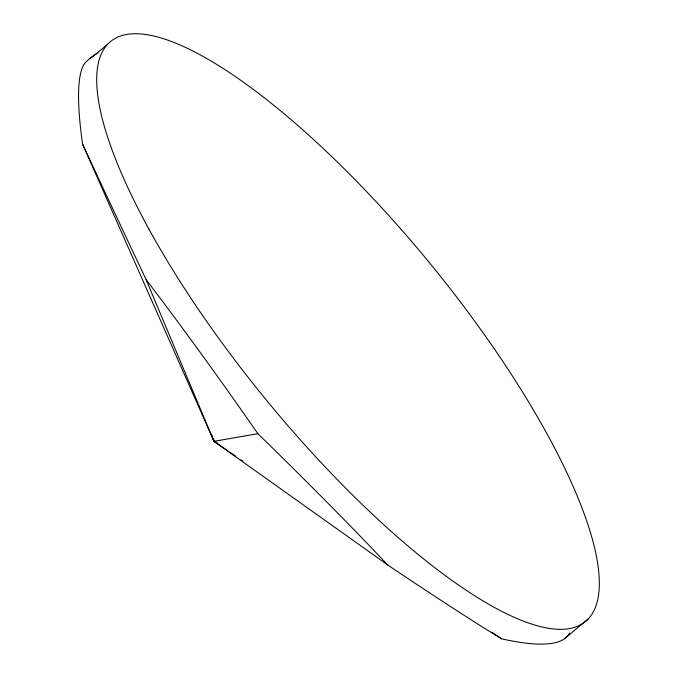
<?xml version="1.0" encoding="UTF-8"?>
<svg xmlns="http://www.w3.org/2000/svg" width="678" height="678" viewBox="0 0 678 678"><rect width="100%" height="100%" fill="white"/><g stroke="black" fill="none" stroke-linecap="round" stroke-linejoin="round"><path stroke-width="1.02" d="M564.799 638.473L588.733 618.463M90.072 58.732L107.361 44.579M84.419 63.715A351.094 54.732 71 0 0 82.589 144.168L213.968 441.319L257.852 433.683A351.094 22.56 44.1 0 1 387.986 565.172A350.967 12.102 35 0 0 501.593 638.82A350.967 68.453 29.5 0 0 568.232 634.896M82.589 144.168A350.967 2.042 64.6 0 0 146.075 279.582L213.968 441.319L215.985 441.954M211.561 434.301L213.968 441.319L217.68 443.344M213.621 439.225L213.968 441.319L227.91 450.887M229.656 452.09L235.758 456.277M240.987 459.87L242.724 461.065M491.974 632.21L501.559 638.795M213.968 441.319L387.969 565.155M84.419 63.724A350.967 117.641 72.8 0 1 98.2 52.901M146.075 279.582A350.967 26.239 54.9 0 1 257.86 433.683M569.749 633.133A351.094 131.439 28.9 0 1 568.757 634.32M148.872 229.003A374.815 106.599 50.7 0 0 580.461 624.879A374.815 106.599 50.7 0 0 314.804 140.685A374.815 106.599 50.7 0 0 148.872 229.003"/></g></svg>
